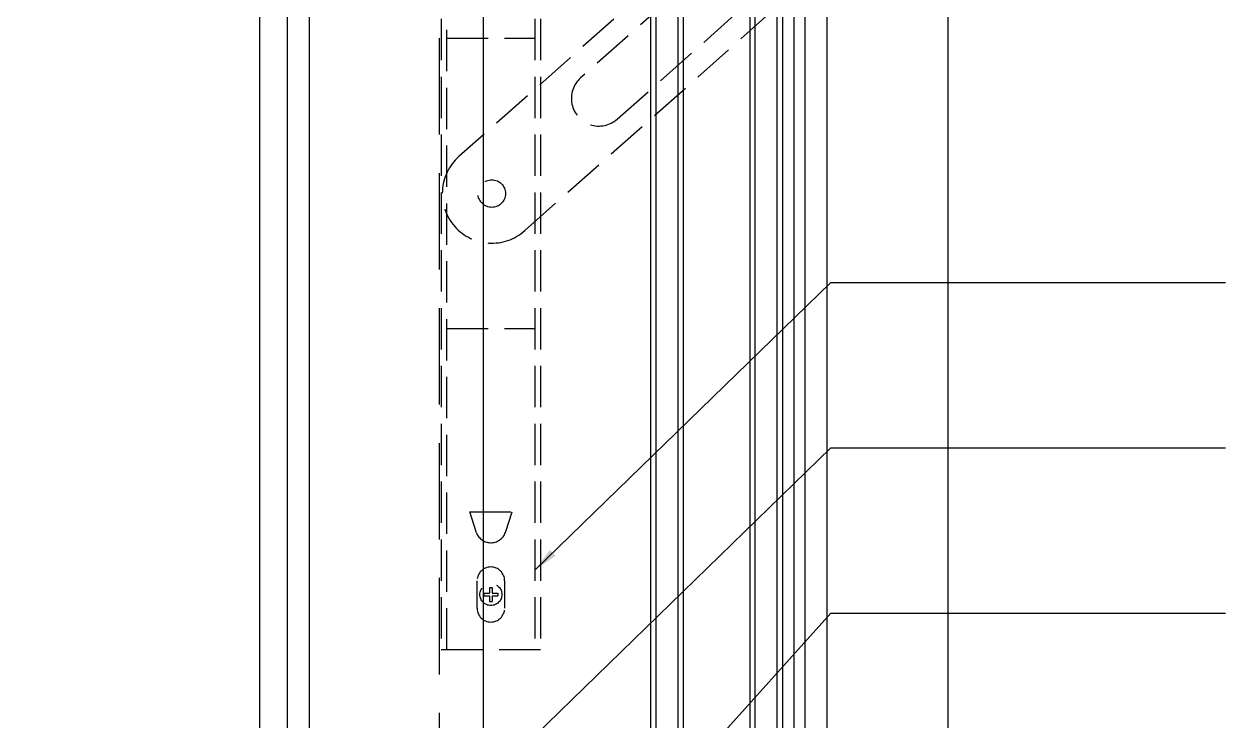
# Model space of a CAD drawing. Extents: x -160106 to 966792, y -663931 to 1550022.
# Drawn here: x -53957 to -53738.7, y -85941.9 to -85815.3 of the extents above; entities that cross this region are included whole.
import ezdxf

# ---------------------------------------------------------------- set-up
doc = ezdxf.new("R2010")
doc.units = 0
doc.linetypes.add('ZN-DASH', pattern=[0.35, 0.25, -0.1])
for name, color, linetype in [('!ZN1-填充-8', 8, 'Continuous'), ('!ZN1-标注-173', 173, 'Continuous'), ('!ZN3-玻璃幕墙-4', 4, 'Continuous'), ('!ZN4-辅助材料-1', 1, 'Continuous'), ('!ZN5-钢材投影-40', 40, 'Continuous'), ('!ZN5-铝材投影-112', 112, 'Continuous'), ('!ZN6-虚线-8', 8, 'ZN-DASH'), ('4玻璃幕墙', 4, 'Continuous')]:
    doc.layers.add(name, color=color, linetype=linetype)
doc.styles.add('ZNDimTStyle', font='ROMANS.shx', dxfattribs={"width": 0.7, "bigfont": 'CHINESE.shx'})
doc.dimstyles.new('ZN机械-3', dxfattribs={"dimscale": 3, "dimtxt": 2.5, "dimasz": 1.5, "dimexe": 1, "dimexo": 2, "dimgap": 0.9, "dimtad": 1, "dimdec": 0, "dimzin": 0, "dimdsep": 46, "dimtxsty": 'ZNDimTStyle', "dimcen": 2.5, "dimdle": 1, "dimclrd": 173, "dimclre": 173, "dimclrt": 7, "dimazin": 2, "dimtfac": 1, "dimtdec": 4, "dimtix": 1, "dimtmove": 2, "dimatfit": 3, "dimfxl": 0, "dimfrac": 2, "dimtolj": 1, "dimtzin": 0, "dimarcsym": 0})

# ---------------------------------------------------------------- blocks, each defined once
blk = doc.blocks.new('*U1360')
at = {"layer": '!ZN1-填充-8'}
for p, q in [((0, 23), (511.5, 23)), ((0, 19), (511.5, 19)), ((0, 5), (511.5, 5)), ((0, 1), (511.5, 1))]:
    blk.add_line(p, q, dxfattribs=at)
at = {"layer": '!ZN3-玻璃幕墙-4'}
for points in [[(511.5, 24), (1, 24), (0, 23), (0, 19), (1, 18), (511.5, 18)], [(511.5, 6), (1, 6), (0, 5), (0, 1), (1, 0), (511.5, 0)]]:
    blk.add_lwpolyline(points, dxfattribs=at)
blk = doc.blocks.new('风撑')
at = {"layer": '!ZN4-辅助材料-1', "linetype": 'ZN-DASH', "ltscale": 30}
for p, q in [((-9, 356), (-9, 0)), ((-8, 0), (-8, 356)), ((8, 356), (8, 0)), ((9, 356), (9, 0)), ((-8, 111.01), (8, 111.01)), ((-8, 58.32), (8, 58.32)), ((-3.85, 25), (3.85, 25)), ((-2.62, 21.2), (-3.85, 25)), ((2.71, 21.47), (3.85, 25)), ((-0.25, 11.25), (0.25, 11.25)), ((-0.25, 11.25), (-0.25, 10.25)), ((0.25, 11.25), (0.25, 10.25)), ((-1.25, 10.25), (-1.25, 9.75)), ((-1.25, 10.25), (-0.25, 10.25)), ((-1.25, 9.75), (-0.25, 9.75)), ((-0.25, 9.75), (-0.25, 8.75)), ((-0.25, 8.75), (0.25, 8.75)), ((0.25, 10.25), (1.25, 10.25)), ((0.25, 9.75), (1.25, 9.75)), ((0.25, 9.75), (0.25, 8.75)), ((1.25, 10.25), (1.25, 9.75)), ((-9, 0), (9, 0))]:
    blk.add_line(p, q, dxfattribs=at)
blk.add_lwpolyline([(187.26, 260.83), (-5.8, 89.52, 1), (6.15, 76.06), (192, 240.97)], format="xyb", dxfattribs=at)
for points in [[(22.94, 96.31), (180.77, 236.35, 1), (174.13, 243.83), (16.3, 103.79, 1)], [(-2.5, 12.5, -1), (2.5, 12.5), (2.5, 7.5, -1), (-2.5, 7.5)]]:
    blk.add_lwpolyline(points, format="xyb", close=True, dxfattribs=at)
for centre, radius in [((0.17, 82.79), 2.5), ((0, 10), 2)]:
    blk.add_circle(centre, radius, dxfattribs=at)
blk.add_arc((0, 22.2), 2.8, 200.9379, 344.9379, dxfattribs=at)
blk = doc.blocks.new('20200306093546', base_point=(29869.44, 42689.6))
at = {"layer": '!ZN1-填充-8'}
h = blk.add_hatch(dxfattribs=at)
h.set_pattern_fill('ANSI36', color=256, angle=-270, style=0)
h.set_pattern_definition([(135, (29867.4445, 42689.1023), (-3.086963, 0.841899), [3.96875, -0.79375, 0, -0.79375])])
edge = h.paths.add_edge_path()
edge.add_line((29867.44, 42689.1), (29867.44, 42693.6))
edge.add_arc((29867.94, 42689.1), 0.5, 90, 180, ccw=False)
edge.add_line((29867.94, 42689.6), (29870.94, 42689.6))
edge.add_arc((29870.94, 42690.1), 0.5, 270, 360)
edge.add_line((29871.44, 42690.1), (29871.44, 42693.1))
edge.add_arc((29871.94, 42693.1), 0.5, 89.9986, 179.9986, ccw=False)
edge.add_arc((29868.27, -498209.81), 540903.41, 89.9996103, 90.000087)
blk = doc.blocks.new('A$C127fa938')
at = {"layer": '!ZN5-铝材投影-112'}
for p, q in [((-35, 497.5), (-35, 50.5)), ((-30, 497.5), (-30, 50.5)), ((-26, 497.5), (-26, 50.5)), ((62, 497.5), (62, -17.5))]:
    blk.add_line(p, q, dxfattribs=at)
blk.add_lwpolyline([(64, 497.5), (64, -17.5), (59.7, -17.5)], dxfattribs=at)
at = {"layer": '!ZN1-标注-173', "ltscale": 15, "rotation": 90}
blk.add_blockref('20200306093546', (-31, 2), dxfattribs=at)
at = {"layer": '!ZN3-玻璃幕墙-4', "rotation": 90}
blk.add_blockref('*U1360', (60, -14), dxfattribs=at)
blk.add_blockref('风撑', (7, 117))

msp = doc.modelspace()

# ---------------------------------------------------------------- linework, layer by layer
at = {"layer": '!ZN5-钢材投影-40', "ltscale": 0.3}
msp.add_line((-53873.6, -85548.4), (-53873.6, -86404.86), dxfattribs=at)
at = {"layer": '!ZN5-铝材投影-112'}
for p, q in [((-53811.2, -85548.4), (-53811.2, -86404.86)), ((-53789.2, -85548.4), (-53789.2, -86404.86))]:
    msp.add_line(p, q, dxfattribs=at)
at = {"layer": '!ZN6-虚线-8', "color": 8, "linetype": 'ZN-DASH', "ltscale": 70}
msp.add_line((-53881.6, -85548.4), (-53881.6, -86404.86), dxfattribs=at)

# ---------------------------------------------------------------- block references
at = {"layer": '4玻璃幕墙', "ltscale": 50}
msp.add_blockref('A$C127fa938', (-53879.2, -86045.9), dxfattribs=at)

# ---------------------------------------------------------------- leaders
at = {"layer": '!ZN1-标注-173'}
for points in [[(-53864.2, -85914.49), (-53810.47, -85862.27), (-53738.82, -85862.27)], [(-53891.45, -85970.97), (-53810.47, -85892.27), (-53738.82, -85892.27)], [(-53897.7, -86019.4), (-53810.47, -85922.27), (-53738.82, -85922.27)]]:
    msp.add_leader(points, dimstyle='ZN机械-3', dxfattribs=at)

doc.saveas('drawing.dxf')
